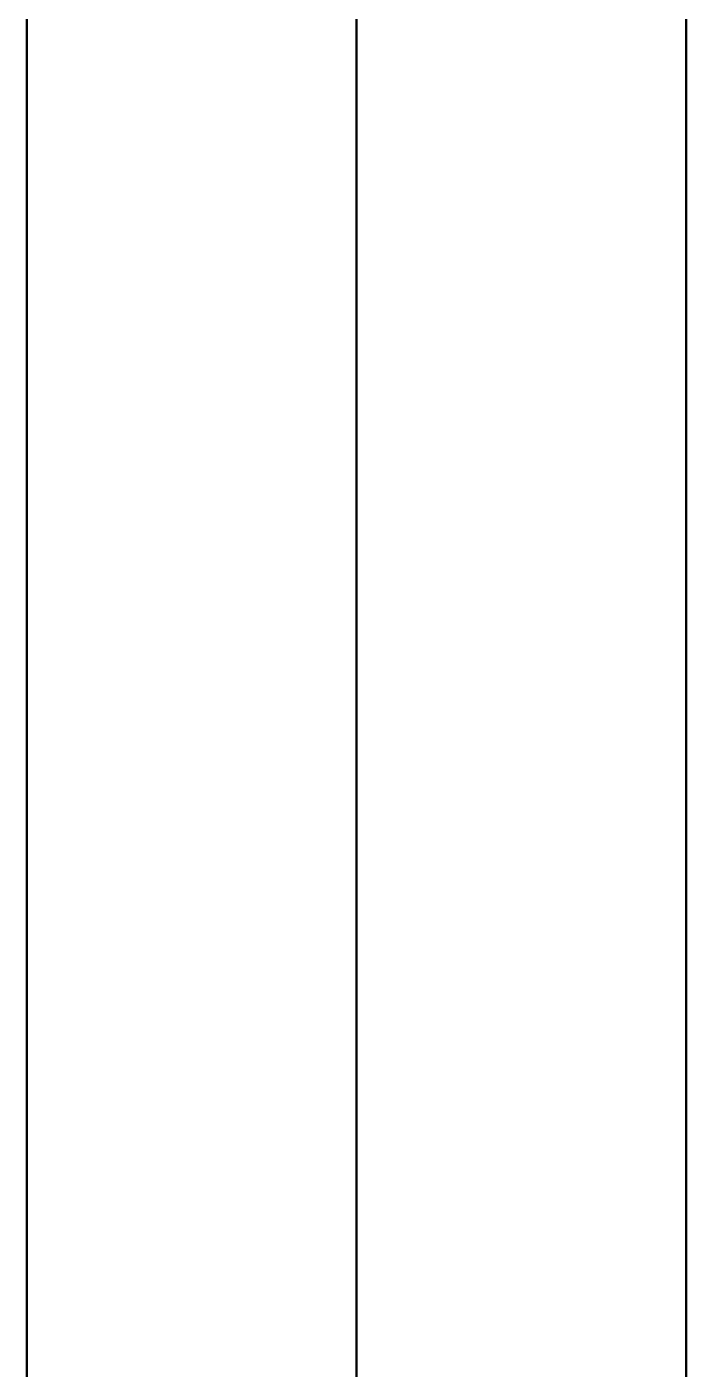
# Model space of a CAD drawing. Header units: millimetres. Extents: x 0 to 900, y 0 to 148.
# Drawn here: x 83.336 to 83.736, y 93.665 to 94.479 of the extents above; entities that cross this region are included whole.
import ezdxf

# ---------------------------------------------------------------- set-up
doc = ezdxf.new("R2010")
doc.units = ezdxf.units.MM
doc.header["$LTSCALE"] = 0.125
doc.layers.add('VISIBLE', color=7, linetype='Continuous', lineweight=50)

msp = doc.modelspace()

# ---------------------------------------------------------------- linework, layer by layer
at = {"layer": 'VISIBLE'}
for points in [[(83.336, 93.665), (83.336, 93.765), (83.336, 93.865), (83.336, 93.965), (83.336, 94.065), (83.336, 94.165), (83.336, 94.265), (83.336, 94.365), (83.336, 94.465), (83.336, 94.565), (83.336, 94.665), (83.336, 94.765), (83.336, 94.865), (83.336, 94.965), (83.336, 95.065), (83.336, 95.165), (83.336, 95.265), (83.336, 95.365)], [(83.536, 93.665), (83.536, 93.765), (83.536, 93.865), (83.536, 93.965), (83.536, 94.065), (83.536, 94.165), (83.536, 94.265), (83.536, 94.365), (83.536, 94.465), (83.536, 94.565), (83.536, 94.665), (83.536, 94.765), (83.536, 94.865), (83.536, 94.965), (83.536, 95.065), (83.536, 95.165), (83.536, 95.265), (83.536, 95.365)], [(83.736, 93.665), (83.736, 93.765), (83.736, 93.865), (83.736, 93.965), (83.736, 94.065), (83.736, 94.165), (83.736, 94.265), (83.736, 94.365), (83.736, 94.465), (83.736, 94.565), (83.736, 94.665), (83.736, 94.765), (83.736, 94.865), (83.736, 94.965), (83.736, 95.065), (83.736, 95.165), (83.736, 95.265), (83.736, 95.365)], [(83.336, 93.56442), (83.336, 93.665)], [(83.536, 93.56442), (83.536, 93.665)], [(83.736, 93.56443), (83.736, 93.665)]]:
    msp.add_lwpolyline(points, dxfattribs=at)

doc.saveas('drawing.dxf')
